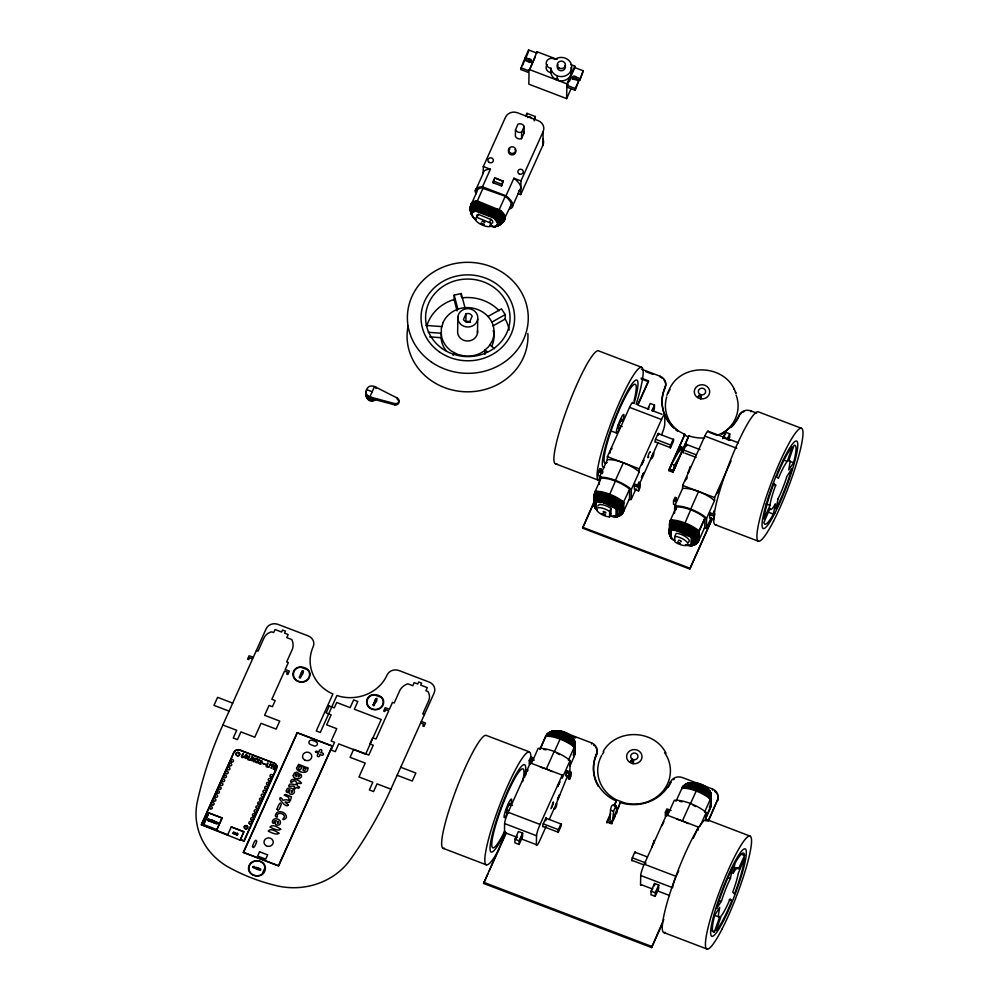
<?xml version="1.0" encoding="UTF-8"?>
<svg xmlns="http://www.w3.org/2000/svg" width="999" height="999" viewBox="0 0 999 999"><rect width="100%" height="100%" fill="white"/><g stroke="black" fill="none" stroke-linecap="round" stroke-linejoin="round"><path stroke-width="1.5" d="M698.513 541.146L698.638 531.693L697.14 530.469A21.491 7.905 24.2 0 0 671.74 520.766L670.167 520.829L669.655 523.938L670.167 520.829L676.373 506.943L677.946 506.905A21.528 7.917 24.2 0 1 703.396 516.608L704.944 517.844L704.77 527.297L698.888 540.397C696.765 545.641 690.247 546.815 685.426 544.842M540.422 748.8L545.741 736.238C551.423 724.337 580.431 734.665 574.288 747.901M570.017 765.758L574.138 756.58L575.149 744.043L573.751 743.006A20.979 7.717 24.2 0 0 564.06 737.462L558.703 735.414A20.979 7.717 24.2 0 0 548.951 733.541L547.589 733.528L545.729 737M705.531 819.018L710.239 808.528L711.288 795.216L710.089 791.096L705.943 788.111L695.304 783.728L689.547 782.841L686.338 783.628L682.654 786.737L675.948 801.285M377.035 398.638C363.973 409.59 361.313 379.645 375.936 387.225L397.29 398.052L397.265 399.35M366.421 397.34L366.059 390.971M367.22 398.626L366.471 393.881M368.369 399.675L368.431 396.216L367.282 395.167M369.767 400.412L369.83 396.965L374.538 386.476M371.328 400.799L371.378 397.352L368.431 396.216M372.939 400.799L372.977 398.651L371.366 398.638L394.767 404.895A3.297 3.022 1 0 0 397.914 399.775M375.911 388.524L375.936 387.225M394.767 404.895L394.792 403.608A3.297 3.022 1 0 0 397.29 398.052M446.503 351.086A26.498 24.338 1 0 1 441.233 339.435L441.308 333.254L428.284 332.292M457.08 310.864L454.108 299.575L454.195 295.117L461.251 293.531L464.972 307.717M457.917 316.608L457.667 330.632A10.002 9.178 1 0 0 467.594 341.021A10.002 9.178 1 0 0 477.497 330.657M461.201 296.503L461.251 293.531M466.009 313.811L463.461 319.48A4.72 4.346 1 0 0 469.642 321.84L472.19 316.171A4.72 4.346 1 0 0 466.009 313.811L465.871 321.715A4.72 4.346 1 0 1 470.554 322.29M477.497 333.054L477.734 319.043A10.002 9.178 1 0 0 463.986 309.34A10.002 9.178 1 0 0 461.75 325.1A10.002 9.178 1 0 0 477.734 319.043M475.287 190.959L483.191 173.389L483.316 166.558L505.494 117.233A9.091 8.342 1 0 1 517.357 112.737L538.199 120.679A9.091 8.342 1 0 1 543.131 131.593L542.894 145.255L520.716 194.58L517.894 193.506M484.99 354.42L485.064 349.962L487.5 351.873M493.144 182.78L494.705 177.585L503.096 181.294L501.548 185.976L493.144 182.78L493.868 179.945M662.487 923.401L651.623 947.564L483.591 883.441L505.993 832.529M501.548 185.976L503.109 180.794M509.153 330.045A42.22 38.774 1 0 0 506.493 321.516L505.169 319.056L505.244 314.598L501.473 308.878L487.949 316.483M515.484 129.77L515.372 136.239A4.72 4.346 1 0 0 521.553 138.599L524.1 132.929L524.213 126.461A4.72 4.346 1 0 0 518.044 124.101L515.484 129.77A4.72 4.346 1 0 0 521.665 132.13L521.553 138.599M517.519 837.462L504.458 832.479L504.607 823.563A9.091 1.324 -69.1 0 1 508.141 812.262L530.319 762.936L562.25 775.124L562.2 778.146L570.092 760.576A23.352 8.591 24.2 0 0 538.174 748.388L531.48 763.261M557.155 59.416L537.05 51.723L537.025 53.159L528.621 49.95L525.162 57.655L529.445 59.078A1.823 1.673 1 0 1 531.356 61.376A1.823 1.673 1 0 1 528.234 61.751L524.113 59.965L520.616 69.468L529.02 72.677L528.821 84.178L566.633 98.614L570.916 89.061M520.716 194.58L520.954 180.919L543.131 131.593M531.456 62.325A1.823 1.673 1 0 0 529.408 60.877L525.124 59.453L525.162 57.655M526.91 115.122L526.948 113.324L535.339 116.533L534.153 120.904M528.596 51.748L528.621 49.95M514.96 839.222L514.897 842.819L519.093 844.43L522.564 836.712L522.627 833.129L518.431 831.518L514.96 839.222L519.155 840.833L519.093 844.43M529.07 60.964L529.108 59.166M520.654 67.682L529.058 70.879L537.05 51.723M533.591 758.029L530.794 756.955L529.27 760.351L529.208 763.935L530.382 764.385M530.407 763.186L531.281 758.94L534.303 760.102M530.794 756.955L530.756 759.352A60.44 8.766 -69.1 0 0 512.612 775.236A60.44 8.766 -69.1 0 0 485.914 850.599A60.44 8.766 -69.1 0 0 498.663 850.049M531.218 762.537L531.281 758.94M520.417 838.573L536.376 844.667L536.538 835.751A9.091 1.324 -69.1 0 1 540.059 824.45L562.25 775.124M568.056 84.378L566.833 87.113L575.237 90.322L575.262 88.524L566.858 85.315L566.883 83.879L558.079 80.469L558.104 79.033L556.418 78.397L556.393 79.833A10.452 9.603 1 0 1 550.849 72.565L550.924 68.244L549.55 67.944A5.457 5.007 1 0 1 546.578 61.401A5.457 5.007 1 0 1 553.708 58.704L554.907 59.391A10.452 9.603 1 0 1 570.554 62.587A10.452 9.603 1 0 1 564.447 76.174A10.452 9.603 1 0 1 550.924 68.244M557.255 78.746L557.305 75.874M566.633 98.614L566.833 87.113M570.953 70.692L570.841 75M566.858 85.315L574.837 67.582L574.862 66.146L571.066 64.723M574.837 67.582L583.229 70.792L579.732 80.295L575.786 78.796L575.649 76.723A1.823 1.673 1 0 0 572.527 77.085A1.823 1.673 1 0 0 574.45 79.383L578.733 80.807L575.237 90.322M569.193 777.035L566.171 775.873L566.233 772.289L566.92 770.741L571.128 772.352L571.066 775.936L569.53 779.332L568.356 778.883L569.255 773.438L566.233 772.289M566.92 770.741L566.171 775.873M579.732 80.295L583.229 70.792M569.53 779.332L569.592 775.736L571.128 772.352M570.092 760.576L569.917 770.641L568.706 773.338M573.926 741.945C573.713 734.964 555.432 728.458 549.462 732.617L550.499 732.092A19.893 7.318 24.2 0 1 559.74 733.865L564.835 735.801A19.893 7.318 24.2 0 1 574.013 741.071L575.049 741.795L574.138 756.58M573.151 755.069L574.7 754.994L574.987 753.308L575.149 742.532L573.988 741.683A20.317 7.48 24.2 0 0 564.597 736.313L559.403 734.327A20.317 7.48 24.2 0 0 549.949 732.517L548.826 732.479L547.539 734.265M712.162 519.28L689.785 569.043L582.579 528.134L594.742 500.249M597.464 510.202C592.132 507.717 593.668 497.065 595.204 491.321L601.098 478.209L602.672 478.171A21.528 7.917 24.2 0 1 628.109 487.887L629.657 489.123L629.495 498.563L622.802 513.111L617.569 516.758L615.946 517.007L616.795 516.77L616.907 508.778L606.006 502.834L595.504 500.599L594.318 495.467L595.629 495.342A20.692 7.617 24.2 0 1 605.244 497.19L610.539 499.213A20.692 7.617 24.2 0 1 620.092 504.682L621.316 505.769L621.166 514.935M591.558 744.043L591.583 742.894L561.338 731.343A9.091 8.342 1 0 0 553.309 731.817M595.054 499.999L594.23 504.732L595.791 509.315L595.529 496.216L596.778 491.271A21.528 7.917 24.2 0 1 622.227 500.986L623.763 502.222L623.601 511.675M600.923 472.614L600.986 469.018L599.812 468.568L598.289 471.965L598.226 475.561L601.023 476.623M599.3 484.453L599.425 477.272L607.33 459.69L607.38 456.68L629.557 407.342A9.091 1.324 -69.1 0 1 632.966 403.234M599.762 470.966L599.812 468.568M594.53 777.347A39.985 36.726 1 0 1 596.49 754.957L596.515 753.808A9.091 8.342 1 0 0 591.583 742.894M609.64 511.55L608.641 510.839A8.729 3.209 24.2 0 0 596.49 509.203A8.729 3.209 24.2 0 0 608.528 516.808L609.54 516.87L609.64 511.55L611.026 508.466L610.027 507.754A8.729 3.209 24.2 0 0 597.877 506.118M609.54 516.87L610.938 513.786L611.026 508.466M622.227 500.986L616.083 509.09L615.946 517.007L619.917 514.91M596.515 753.808A39.985 36.726 1 0 0 613.536 799.687L616.271 800.936L614.373 806.268M620.279 803.621L620.304 802.472L623.189 803.371A39.985 36.726 1 0 0 670.454 782.017A9.091 8.342 1 0 1 682.317 777.522L712.562 789.06A9.091 8.342 1 0 1 717.494 799.974L708.528 821.028M628.995 499.575A23.352 8.591 24.2 0 0 631.168 499.512L631.343 489.448L639.248 471.878L639.298 468.856L661.488 419.53A9.091 1.324 -69.1 0 1 664.884 415.422L664.735 424.338A9.091 1.324 -69.1 0 1 661.663 434.602M634.415 485.751L634.353 489.348L638.548 490.946L640.072 487.562L640.134 483.966L638.96 483.516L638.124 485.364L635.102 484.203L634.415 485.751L638.611 487.35L638.548 490.946M638.199 404.445L648.426 381.693L648.451 380.831L641.208 378.072M652.172 888.86L640.559 884.427L640.721 875.511A9.091 1.324 -69.1 0 1 644.243 864.21L666.433 814.884L698.351 827.072L698.301 830.094M647.939 408.616L650.249 403.484L654.445 405.082L654.382 408.678L653.221 411.251M651.061 891.17L650.998 894.767L655.207 896.365L658.666 888.66L658.728 885.064L654.532 883.466L651.061 891.17L655.269 892.769L655.207 896.365M660.127 377.123L660.139 376.261L641.42 369.118M651.623 947.564L663.786 919.405M654.495 885.863L654.532 883.466M663.423 411.6A39.985 36.726 1 0 1 665.059 388.037L665.084 387.175A9.091 8.342 1 0 0 660.139 376.261M704.72 437.937A39.985 36.726 1 0 1 691.758 436.75L688.873 435.851L672.901 472.177L668.868 470.641L668.88 469.78L684.839 434.303L682.105 433.067A39.985 36.726 1 0 1 665.084 387.175M695.192 543.631L696.44 543.656L696.628 535.052L695.366 533.416A20.692 7.617 24.2 0 0 685.814 527.947L680.519 525.924A20.692 7.617 24.2 0 0 670.903 524.075L669.592 524.188C671.952 529.795 667.444 538.149 674.787 540.471C667.22 538.161 669.655 528.995 669.642 523.326L671.041 523.214A20.991 7.73 24.2 0 1 680.806 525.087L686.163 527.147A20.991 7.73 24.2 0 1 695.866 532.692L697.202 533.841L697.077 542.37L697.04 543.106L695.679 543.094M671.103 810.501L666.895 808.903L665.371 812.287L665.309 815.883L666.483 816.333L667.382 810.888L669.405 811.663M670.429 523.451L670.479 520.042L672.052 520.004A21.528 7.917 24.2 0 1 697.502 529.72L699.05 530.944L698.888 540.397M669.43 533.354L669.792 530.257L669.605 534.265L671.066 538.036L670.816 524.95L672.052 520.004M672.901 472.177L688.873 435.851M667.32 814.485L667.382 810.888M676.198 501.348L676.261 497.752L675.087 497.302L673.563 500.686L673.501 504.283L676.298 505.357M674.575 513.186L674.7 505.993L682.604 488.424L682.654 485.402L704.832 436.076A9.091 1.324 -69.1 0 1 708.241 431.968M668.119 787.474A39.985 36.726 1 0 0 670.429 783.166L670.454 782.017M674.837 536.438L674.737 541.745L675.749 542.457A8.729 3.209 24.2 0 0 687.899 544.093A8.729 3.209 24.2 0 0 675.848 536.488L674.837 536.438L676.223 533.354L677.235 533.404A8.729 3.209 24.2 0 1 686.962 537.662A8.729 3.209 24.2 0 1 688.174 542.32M676.323 509.64L676.373 506.943M684.839 434.303L672.702 462.125M689.785 569.043L712.175 518.419M704.919 518.618L699.025 531.718C692.694 545.129 681.281 528.446 671.253 530.119C673.875 527.834 683.903 532.554 688.111 534.777C697.464 535.676 689.123 557.242 691.37 537.824L697.502 529.72M704.27 528.309A23.352 8.591 24.2 0 0 706.443 528.246L706.63 518.181L714.522 500.611L714.585 497.589L731.056 460.951M714.235 512.237L713.411 514.098L710.376 512.937L709.69 514.485L709.627 518.069L713.823 519.68M710.339 515.334L710.376 512.937M706.056 821.141L706.206 812.512A23.352 8.591 24.2 0 0 674.275 800.336L667.594 815.196M713.848 518.481L714.909 513.823M714.297 513.686L714.347 510.676L713.136 513.374M712.537 790.209L712.562 789.06M725.486 434.602L725.524 432.205L729.72 433.816L729.657 437.412L728.508 439.972M731.256 427.297A39.985 36.726 1 0 0 738.998 416.258L739.01 415.397A9.091 8.342 1 0 1 750.886 410.889L756.643 413.099M750.861 411.763L750.886 410.889M546.515 735.564L546.553 734.789L548.051 734.777A21.404 7.88 24.2 0 1 573.351 744.43L574.825 746.378M698.076 541.845L698.239 532.442L704.944 517.844M594.155 504.62L594.517 501.535M710.401 799.849L710.963 797.539L709.452 796.378A21.404 7.88 24.2 0 0 684.165 786.725L682.654 786.737L681.83 788.948L681.842 788.174L683.416 788.136A21.528 7.917 24.2 0 1 708.865 797.851L710.414 799.075L704.52 812.187M623.751 502.984C618.518 514.897 609.865 503.696 601.735 502.285L601.76 501.473M677.01 531.018L677.047 530.207M307.53 767.594C309.89 775.062 296.616 772.614 296.578 767.969M547.002 734.902L547.04 734.128L548.488 734.14A21.241 7.817 24.2 0 1 561.076 736.987A21.204 7.805 24.2 0 1 573.576 743.706L574.999 745.579M622.302 513.773L622.464 504.42L629.657 489.123M669.58 531.818L669.617 531.056M710.938 798.313L711.288 795.216L710.002 794.28A20.679 7.617 24.2 0 0 700.449 788.81L695.154 786.787A20.679 7.617 24.2 0 0 685.539 784.952L684.24 785.614L684.877 785.064M575.112 744.779L575.187 743.281L573.888 742.332A20.679 7.617 24.2 0 0 564.335 736.862L559.053 734.852A20.679 7.617 24.2 0 0 549.438 733.004L548.139 733.666M574.887 750.286L574.987 753.308L573.576 753.408M710.239 808.528L710.826 801.435L711.113 803.833M574.413 755.793L574.612 746.365L573.076 745.167A21.491 7.905 24.2 0 0 547.664 735.464L546.141 735.514L546.091 736.275M710.526 807.741L710.714 798.313L709.178 797.102A21.491 7.905 24.2 0 0 683.766 787.412L682.242 787.449L682.205 788.211M669.48 532.592L669.517 531.855M594.23 504.732L595.367 506.218M669.467 534.103L669.505 533.466M711.113 797.527L711.263 794.467L710.089 793.631A20.317 7.48 24.2 0 0 700.699 788.261L695.504 786.275A20.317 7.48 24.2 0 0 686.063 784.465L684.927 784.427M711.226 795.117C708.915 786.101 693.543 780.856 685.564 784.565L686.6 784.028A19.893 7.318 24.2 0 1 695.853 785.813L700.936 787.749A19.893 7.318 24.2 0 1 710.127 793.006L711.163 793.743L710.976 806.106M575.149 743.98L573.876 739.422A18.294 6.731 24.2 0 0 565.409 734.59L560.726 732.804A18.294 6.731 24.2 0 0 552.235 731.181L551.735 731.418M574.625 740.796L573.975 739.934A18.881 6.943 24.2 0 0 565.234 734.939L560.414 733.104A18.881 6.943 24.2 0 0 551.635 731.418L547.315 736.188L545.741 736.238L539.847 749.337M574.862 741.583L574.025 740.484A19.418 7.143 24.2 0 0 565.047 735.351L560.077 733.453A19.418 7.143 24.2 0 0 551.061 731.718L550.187 732.167M710.439 791.982L709.977 791.37A18.294 6.731 24.2 0 0 701.51 786.538L696.84 784.752A18.294 6.731 24.2 0 0 688.336 783.116L687.836 783.366M710.726 792.744L710.077 791.882A18.881 6.943 24.2 0 0 701.348 786.887L696.515 785.039A18.881 6.943 24.2 0 0 687.737 783.366L687.05 783.703M671.066 538.036L670.641 534.952M276.86 766.995L243.993 840.896L240.472 839.547L243.956 831.68L231.318 826.847L227.447 835.301M218.356 822.701L216.87 824.075L217.058 822.127L217.407 823.051M611.937 823.85L609.253 822.826C611.625 822.314 607.579 799.937 616.058 805.756L616.92 813.049M612.524 821.69L613.648 810.851L616.058 805.756M686.288 784.103L687.162 783.666A19.418 7.143 24.2 0 1 696.191 785.401L701.148 787.287A19.418 7.143 24.2 0 1 710.114 792.432L710.988 793.031L710.801 806.942L709.265 807.017M553.458 802.771L553.334 801.985L550.911 808.765M650.474 452.11C649.949 449.363 646.141 460.889 648.763 456.905M681.555 448.326L681.355 446.99L671.203 464.66L669.742 469.405L673.239 470.267L675.699 466.62M770.042 505.394L770.217 503.758A26.498 3.846 -69.1 0 1 775.037 486.925L775.711 485.164L773.925 483.341L772.14 488.211A42.22 6.119 -69.1 0 0 764.01 518.081L763.948 518.931L770.042 505.394L766.133 503.896M272.49 821.453L272.602 822.901L273.664 823.376L274.787 820.716L276.286 820.691C272.14 825.424 280.407 827.085 280.507 822.489C280.719 818.531 272.715 816.895 272.465 821.69M286.326 790.908C286.638 786.413 292.894 787.549 294.33 790.584C295.779 795.828 285.776 795.529 290.147 789.859L288.649 789.884L287.525 792.544L286.476 792.082L286.338 790.721M296.566 768.106L298.664 764.335L308.017 768.056M240.272 840.359L240.422 839.709L244.093 841.121L276.686 768.643L276.698 765.921A4.508 4.146 1 0 0 274.051 763.149L238.773 749.837A4.508 4.133 1 0 0 235.926 750.361L234.003 752.372L201.486 824.674L227.697 834.677M594.343 502.322L594.193 503.858M574.15 755.818L574.974 752.697M633.166 763.661L633.778 759.715A3.659 3.359 1 0 0 637.899 755.694A3.659 3.359 1 0 0 632.33 753.571A3.659 3.359 1 0 0 632.155 759.103L629.745 762.362A7.73 7.093 1 0 1 630.107 750.686A7.73 7.093 1 0 1 641.87 755.169A7.73 7.093 1 0 1 633.166 763.661L630.369 762.724L632.33 759.215L633.553 759.677L632.442 763.523M700.836 398.826L701.448 394.88A3.659 3.359 1 0 0 705.581 390.859A3.659 3.359 1 0 0 699.999 388.736A3.659 3.359 1 0 0 699.837 394.268L697.427 397.527A7.73 7.093 1 0 1 697.789 385.851A7.73 7.093 1 0 1 709.54 390.334A7.73 7.093 1 0 1 700.836 398.826L698.039 397.889L700.012 394.368L701.236 394.842L700.124 398.688M603.858 502.909L603.983 502.122M679.145 531.643L679.27 530.856M489.66 225.162C496.678 231.119 502.247 220.754 494.293 217.432L475.512 210.302L472.065 211.638L471.965 215.01L470.454 208.404A20.33 7.48 24.2 0 1 474.675 205.956L498.064 214.872A20.317 7.48 24.2 0 1 502.147 220.492L502.097 222.715A20.317 7.48 24.2 0 1 499.413 224.837M470.342 210.29L470.554 209.228M470.504 211.089L470.716 210.04M471.803 214.136L472.465 212.412L475.574 211.114L494.08 218.169L497.539 222.902L497.04 225.499L493.931 226.798L496.003 226.398A18.881 6.943 24.2 0 0 499.95 224.001L499.999 221.94A18.881 6.943 24.2 0 0 496.178 216.708L474.875 208.579A18.906 6.956 24.2 0 0 470.916 210.839L470.879 212.899A18.906 6.956 24.2 0 0 473.276 216.746M470.254 209.478L470.467 206.756A20.991 7.73 24.2 0 1 474.837 204.233L499.15 213.511A20.979 7.717 24.2 0 1 503.371 219.305L503.334 221.603A20.979 7.717 24.2 0 1 500.549 223.788M773.388 514.085L775.386 503.883L774.725 505.069A26.498 3.846 -69.1 0 1 770.129 509.178L769.992 508.266L763.935 522.44A42.22 6.119 -69.1 0 0 771.628 517.132L773.388 514.085L768.181 512.1M730.419 878.421L732.404 868.243L730.881 871.315A42.22 6.119 -69.1 0 0 717.319 906.056L716.545 908.615L721.478 901.036A26.498 3.846 -69.1 0 1 728.671 882.067L730.419 878.421L727.821 877.422M525.936 773.763L525.911 774.837M527.722 770.841L527.734 769.754L527.11 770.666M515.946 838.336L515.934 839.197M611.7 449.163L611.825 448.114L611.101 448.976M690.321 468.032L690.346 466.583L687.787 473.326M654.133 841.895L654.158 840.459L651.947 847.052M679.595 451.573L680.506 448.014L683.191 449.038M793.568 462.724L793.73 462.1A42.22 6.119 -69.1 0 0 794.03 445.404L788.898 460.102L789.747 460.352L790.047 462.287L788.735 469.93L793.568 462.724L788.361 460.739M685.202 480.819L687.137 477.035M724.337 437.162L724.562 435.851L723.776 437M662.037 825.711L663.848 821.702M497.702 223.764L503.533 220.517A21.528 7.917 24.2 0 0 500.849 210.589L477.285 200.924L475.774 201.024L474.837 204.233L475.574 211.114L479.07 201.611M500.849 210.589L498.064 214.872L494.08 218.169L497.577 208.666M516.083 837.874L516.895 835.863M552.797 805.082L553.084 804.207M686.6 479.133L686.812 478.484M613.548 820.054L613.886 819.08M653.621 843.556L653.908 842.681M652.185 889.809L652.784 888.248M787.324 461.363L792.257 446.853L791.533 447.639A42.22 6.119 -69.1 0 0 778.121 472.877L776.585 476.598L778.358 478.421L780.119 474.288A26.498 3.846 -69.1 0 1 787.212 461.463L783.416 459.865M719.53 917.219L718.681 916.97L718.393 915.022L719.692 907.392L714.697 915.209A42.22 6.119 -69.1 0 0 714.397 931.905L719.53 917.219L714.322 915.221M594.48 502.31L595.042 500.761M605.744 503.546L615.421 481.056M681.018 532.28L690.696 509.79M666.907 395.267L668.331 391.483M648.076 409.303L648.913 407.455M652.272 410.914L653.408 408.703L652.884 411.089M526.323 772.527L526.848 771.228M728.159 439.822L728.771 437.45L727.759 439.11M670.167 521.565L670.466 520.816M510.439 206.731A21.528 7.917 24.2 0 0 506.743 197.49L505.257 196.254L481.668 187.912A21.528 7.917 24.2 0 0 476.973 191.608L470.779 205.469L470.429 209.053A20.991 7.73 24.2 0 0 470.966 210.389M731.842 900.723L730.306 904.432A42.22 6.119 -69.1 0 1 716.907 929.682L716.171 930.456L721.216 915.846A26.498 3.846 -69.1 0 0 728.308 903.034L730.069 898.9L731.842 900.723L729.233 899.724M568.406 760.239L574.3 747.14L572.752 745.903C574.75 744.567 573.164 736.713 574.338 740.034M708.865 797.851C710.464 796.34 709.839 790.384 710.077 791.245M610.826 449.538L609.902 453.159M614.073 817.744L614.685 816.295M614.26 818.081L615.072 816.283M608.204 504.57L608.503 503.858M683.478 533.291L683.778 532.592M566.883 83.879L574.862 66.146M222.852 725.012L266.096 628.858A9.091 8.342 1 0 1 277.972 624.363L308.216 635.901A9.091 8.342 1 0 1 313.149 646.815A39.985 36.726 1 0 0 330.169 692.707L332.904 693.943L316.258 730.943L320.292 732.479L336.938 695.479L339.822 696.39A39.985 36.726 1 0 0 387.075 675.037A9.091 8.342 1 0 1 398.951 670.529L429.195 682.08A9.091 8.342 1 0 1 434.128 692.981L390.884 789.148A462.087 424.413 1 0 1 350.312 859.664A67.92 62.375 1 0 1 276.586 885.701A182.805 167.894 1 0 1 229.545 867.744A67.92 62.375 1 0 1 197.402 801.298A462.087 424.413 1 0 1 222.852 725.012L236.713 730.306L233.254 738.011L237.45 739.61L240.921 731.905L254.782 737.2L261.026 723.326L276.149 729.095L279.745 721.078L264.623 715.309L269.068 705.444L272.427 706.73L275.2 700.561L271.84 699.275L284.515 671.066L287.55 672.227L286.713 674.075L287.887 674.525L289.41 671.128L285.214 669.53L288.336 662.587L286.651 661.95L292.545 648.851A14.885 13.674 1 0 0 291.808 639.535L286.775 637.612L288.162 634.527L284.578 633.166L285.477 631.156L282.505 630.032L281.606 632.03L275.05 629.532L273.664 632.617L271.653 631.843A11.364 10.44 1 0 0 263.986 637.949L258.092 651.048L256.406 650.411M522.352 65.622L524.088 61.763M525.124 59.453L528.021 53.034M529.058 70.879L535.189 57.243M476.073 193.806A23.352 8.591 24.2 0 1 482.467 186.825L490.372 169.256L483.316 166.558M483.179 187.824L476.648 202.51L475.574 211.114M203.746 824.45L208.878 813.049L221.99 818.044L216.858 829.457M477.197 217.507L490.384 222.977A8.729 3.209 24.2 0 1 483.304 225.487A8.729 3.209 24.2 0 1 476.411 217.645L478.583 214.423L491.77 219.892A8.729 3.209 24.2 0 1 490.409 223.576M525.786 115.896L526.948 113.324M521.665 132.13L524.213 126.461M534.19 119.106L535.339 116.533M489.61 222.253L490.996 219.168M505.257 196.254L498.626 210.901L494.08 218.169M509.602 208.953A23.352 8.591 24.2 0 0 505.993 195.804L513.898 178.234L520.954 180.919M511.251 204.683L503.533 220.517M512.924 205.332L520.829 187.75M569.28 81.656L571.128 77.56M453.084 355.332L454.295 352.622M575.262 88.524L578.733 80.807M600.986 469.018L600.149 470.866L603.171 472.028M637.574 404.995L648.451 380.831M582.579 528.134L594.717 501.123M615.434 480.344L623.339 462.762M652.135 410.214L654.445 405.082M655.519 439.273L658.066 433.603L673.189 439.373A4.72 0.687 -69.1 0 1 673.139 442.02L670.591 447.689L655.469 441.908A4.72 0.687 -69.1 0 1 655.519 439.273L670.641 445.042A4.72 0.687 -69.1 0 0 670.591 447.689M631.168 499.512L636.038 488.698M637.25 486.001L639.073 481.943M639.66 483.553L658.029 442.682M638.611 487.35L640.134 483.966M670.641 445.042L673.189 439.373M668.868 470.641L670.779 466.383M483.591 883.441L488.061 873.488M489.348 870.641L505.969 833.678M683.703 452.684A4.72 0.687 -69.1 0 1 683.753 450.049L686.301 444.38L700.049 449.625M546.291 769.03L554.183 751.46M554.17 752.185L560.739 737.649L563.798 733.278M519.155 840.833L522.627 833.129M676.261 497.752L675.436 499.6L677.447 500.374M568.955 736.937L569.88 734.889L568.881 734.165A8.729 3.209 24.2 0 0 557.017 731.755M542.919 826.735A4.72 0.687 -69.1 0 1 543.244 823.838L545.791 818.169L560.926 823.95A4.72 0.687 -69.1 0 1 560.876 826.585L558.329 832.254L543.206 826.485M567.494 776.048L555.631 805.319M546.116 826.46L539.785 840.559A9.091 1.324 -69.1 0 1 536.376 844.667M549.288 819.417L554.358 808.141M690.709 509.065L698.613 491.496M722.639 438.636L725.524 432.205M727.409 438.948L729.72 433.816M558.329 832.254A4.72 0.687 -69.1 0 1 558.366 829.62L560.926 823.95M706.443 528.246L711.313 517.432M610.626 813.498L606.855 821.865L610.889 823.401L620.304 802.472M614.385 805.119L616.271 800.936M606.843 823.014L610.601 814.647M611.5 823.164L619.03 806.418M631.98 860.726A4.72 0.687 -69.1 0 1 632.305 857.829L634.852 852.159L647.227 856.88M694.979 785.039L695.903 782.979L696.915 783.041A8.729 3.209 24.2 0 1 708.965 790.646M682.392 820.978L690.297 803.408M690.284 804.12L696.852 789.597L699.899 785.214M655.269 892.769L658.728 885.064M678.708 870.753L676.173 876.398L644.243 864.21M693.281 838.348L698.351 827.072M700.124 826.036L706.206 812.512M705.544 818.243L711.088 805.256M707.904 821.303L717.494 799.974M744.53 855.506L738.436 869.043L738.298 868.131A26.498 3.846 -69.1 0 0 733.703 872.239L733.041 873.426L735.039 863.236L736.8 860.189A42.22 6.119 -69.1 0 1 744.492 854.869L744.53 855.506L740.621 854.02M682.354 451.461L682.966 450.187L679.944 449.038M551.748 807.554L552.097 806.817M683.416 788.136L686.063 784.465L689.497 782.841L688.661 783.066M623.613 510.901L621.203 514.235L617.132 516.745L610.139 516.108L614.123 516.883M698.9 539.635L695.841 543.518L691.233 545.741M682.966 450.187L674.238 465.809L673.239 470.267M668.993 390.122C680.881 361.488 726.91 363.823 735.963 393.456L735.326 392.058M688.748 472.165L688.136 473.176M615.284 815.022L615.846 814.01M610.327 505.569L610.714 504.907M685.601 534.303L685.988 533.641M603.196 751.423C616.408 728.159 654.183 729.245 666.008 753.258M474.125 218.456L472.714 216.658L475.424 219.743L475.861 219.28M470.691 210.027A19.443 7.155 24.2 0 1 474.737 207.705L496.84 216.134A19.418 7.143 24.2 0 1 500.736 221.503L500.699 223.626A19.418 7.143 24.2 0 1 496.653 225.961L495.791 226.074L496.715 225.299M687.474 545.304L691.808 545.654L695.791 544.155L695.953 535.114L694.842 534.115A20.33 7.48 24.2 0 0 685.464 528.746L680.257 526.76A20.33 7.48 24.2 0 0 670.816 524.95L669.642 525.549L671.253 530.119M497.877 225.15L495.354 226.511A18.294 6.731 24.2 0 0 499.163 224.313L499.225 222.315A18.294 6.731 24.2 0 0 495.504 217.258M491.795 322.165L505.244 314.598M493.056 325.861L505.169 319.056M494.63 218.706L495.404 218.294M551.061 731.718L553.396 730.893L552.547 731.131M495.379 219.455L496.166 219.043M496.378 220.667L497.202 220.304M616.083 509.09L621.915 505.107L622.464 504.42L621.041 503.221A21.204 7.805 24.2 0 0 595.953 493.656L594.467 493.743L594.293 506.106L595.329 506.83L595.791 509.315M691.37 537.824L697.202 533.841L698.239 532.442L696.753 531.206A21.379 7.867 24.2 0 0 671.465 521.565L669.929 521.64L669.929 522.352M497.102 221.815L497.964 221.516M454.108 299.575L451.286 300.449A42.22 38.774 1 0 0 426.71 326.211M497.539 222.902L498.414 222.64M497.514 224.763L498.339 224.563M497.04 225.499L497.864 225.337M496.291 226.086L497.077 225.949M478.583 214.423L477.797 214.56A8.729 3.209 24.2 0 0 476.948 216.87M680.893 541.883C682.679 540.958 677.072 539.06 678.758 541.058M493.931 226.798L494.667 226.686M496.016 226.261L494.38 226.723L491.283 225.512M496.253 225.724L497.277 225.587A19.893 7.318 24.2 0 0 501.423 223.202L501.473 221.029A19.893 7.318 24.2 0 0 497.452 215.522L474.7 206.83A19.918 7.33 24.2 0 0 470.541 209.216M573.389 754.257L574.862 753.496M596.778 491.271L595.204 491.321L594.368 495.204L595.766 494.493A20.991 7.73 24.2 0 1 605.519 496.366L610.889 498.414A20.991 7.73 24.2 0 1 620.579 503.958L621.94 505.731L621.753 514.373L620.404 514.36M619.392 515.397L620.516 515.422L620.704 506.868L619.567 505.394A20.33 7.48 24.2 0 0 610.189 500.012L604.982 498.026A20.33 7.48 24.2 0 0 595.529 496.216C591.932 498.501 597.902 503.858 601.735 502.285M621.678 512.437L623.226 512.412L623.388 503.721L621.865 501.735A21.491 7.905 24.2 0 0 596.465 492.032L594.892 492.095L594.692 507.492L595.392 507.967M621.291 513.124L622.802 513.111L622.964 504.42L621.478 502.485A21.379 7.867 24.2 0 0 596.191 492.832L594.642 492.907L594.455 506.818L595.329 507.417M696.141 542.494L697.577 542.507L697.752 533.816L696.315 531.955A21.204 7.805 24.2 0 0 671.228 522.377L669.742 522.465L669.567 534.84L670.604 535.564M618.856 515.821L619.83 515.859L620.029 507.38L619.018 506.081A19.918 7.33 24.2 0 0 609.84 500.811L604.745 498.863A19.918 7.33 24.2 0 0 595.491 497.09L594.467 497.614M694.13 544.555L695.104 544.592L695.304 536.101L694.293 534.802A19.918 7.33 24.2 0 0 685.114 529.545L680.019 527.597A19.918 7.33 24.2 0 0 670.766 525.824L669.742 526.348M693.581 544.917C695.666 544.492 695.604 537.175 693.731 535.464A19.443 7.155 24.2 0 0 684.765 530.332M484.115 222.889C486.613 222.677 481.343 219.88 482.055 221.865M609.914 513.723L610.938 513.786M425.986 325.437L441.895 326.598M429.645 336.863L441.233 337.712M604.932 513.061C608.641 513.136 601.036 509.852 603.783 512.549M550.849 72.565L549.475 72.265A5.457 5.007 1 0 1 547.215 64.585M371.378 397.352L394.792 403.608M475.636 219.543L473.763 217.919M529.083 69.443L556.393 79.833M575.824 76.998L579.77 78.496M496.091 178.621L503.096 181.294M493.181 180.981L501.585 184.191M482.467 186.825L505.993 195.804M641.595 367.282L598.413 350.799A60.44 8.766 -69.1 0 0 567.132 408.529A60.44 8.766 -69.1 0 0 556.78 463.636M801.385 428.271L758.204 411.788A60.44 8.766 -69.1 0 0 726.935 469.518A60.44 8.766 -69.1 0 0 716.583 524.625M645.729 371.628L652.934 374.375M641.183 378.933L648.426 381.693M708.004 431.181L738.473 442.807M638.773 405.457L648.925 409.328M651.823 410.439L661.987 414.31M709.69 432.517L716.945 435.289M722.752 437.5L730.007 440.272M629.557 407.342L661.488 419.53M704.832 436.076L736.763 448.264M620.641 419.318L623.388 420.367M681.355 446.99L684.265 448.076M680.993 447.315L683.678 448.339M618.094 424.987L622.215 426.561M683.753 450.049L696.116 454.77M773.101 484.178L775.711 485.164M685.077 453.209L696.078 457.405M610.739 430.819L616.433 432.992M671.503 464.098L674.525 465.247M668.88 469.78L672.914 471.316M607.38 456.68L639.298 468.856M682.654 485.402L714.585 497.589M598.289 471.965L602.484 473.563M673.563 500.686L676.36 501.76M709.69 514.485L713.885 516.083M366.471 389.548L372.177 391.72M555.494 463.798L598.688 480.282M715.296 524.787L758.478 541.258M582.592 527.272L689.797 568.181M571.391 736.35L575.711 737.999M529.32 751.847L486.138 735.364A60.44 8.766 -69.1 0 0 454.87 793.094A60.44 8.766 -69.1 0 0 444.518 848.201M706.768 819.567L749.949 836.051M424.438 714.535L422.752 713.898L428.646 700.799A11.364 10.44 1 0 0 427.922 691.483L425.899 690.709L427.285 687.624L420.729 685.127L421.628 683.129L418.656 681.992L417.757 683.99L414.173 682.629L412.787 685.714L407.754 683.791A14.885 13.674 1 0 0 400.087 689.897L394.193 702.996L392.507 702.347L389.398 709.29L385.189 707.692L383.666 711.076L384.84 711.525L385.676 709.677L388.698 710.826L376.011 739.035L372.652 737.761L369.88 743.918L373.239 745.204L368.806 755.069L353.683 749.3L350.075 757.317L365.197 763.086L358.966 776.96L372.827 782.254L369.355 789.959L373.564 791.558L377.023 783.853L390.884 789.148M529.27 760.351L530.444 760.801M568.419 775.286L569.592 775.736M665.371 812.287L666.545 812.736M253.284 657.342L249.088 655.744L247.565 659.128L248.739 659.577L249.575 657.729L252.597 658.89M421.316 721.478L425.524 723.076L424.001 726.473L422.814 726.023L423.651 724.175L420.629 723.014M610.539 810.152L613.561 811.313M733.229 867.057L737.137 868.556M609.34 822.015L612.375 823.176M508.379 803.895L512.499 805.469M232.705 703.121L217.582 697.352L213.973 705.369L229.096 711.138M400.736 767.257L415.859 773.026L412.25 781.043L397.127 775.274M505.819 809.565L508.578 810.614M543.244 823.838L558.366 829.62M632.305 857.829L646.053 863.074M508.141 812.262L540.059 824.45M505.781 812.199L508.528 813.248M632.255 860.476L643.256 864.672M718.756 900.461L721.353 901.448M504.607 823.563L536.538 835.751M640.721 875.511L672.639 887.699A9.091 1.324 -69.1 0 1 672.777 886.5M656.518 890.521L669.58 895.504M711.962 930.806L714.56 931.792M443.231 848.363L486.413 864.847M663.86 932.567L707.042 949.05M483.616 882.292L651.648 946.415M231.331 827.035L243.768 831.78L240.172 840.159L201.274 824.724L233.841 752.297A4.708 4.321 1 0 1 239.985 749.962L275.187 763.561A4.708 4.321 1 0 1 276.873 765.871L276.998 766.42M684.765 530.332L679.795 528.434A19.443 7.155 24.2 0 0 670.766 526.698C668.618 527.31 668.706 534.69 670.604 536.151M683.928 434.927L687.911 436.638M701.81 784.914L703.109 785.738M566.096 733.141L567.007 733.79M495.529 217.258L475.037 209.44A18.319 6.743 24.2 0 0 471.203 211.626L471.166 213.624A18.319 6.743 24.2 0 0 474.85 218.694L475.324 219.131M595.491 508.479L595.629 499.7A18.319 6.743 24.2 0 1 604.145 501.336L608.816 503.134A18.319 6.743 24.2 0 1 617.282 507.967M595.641 508.941L595.504 500.599L595.928 501.398M670.666 536.7C669.055 535.252 669.105 528.359 670.804 527.572A18.906 6.956 24.2 0 1 679.595 529.258L684.427 531.106A18.906 6.956 24.2 0 1 693.156 536.101L693.681 544.867L692.994 545.229A18.906 6.956 24.2 0 1 691.021 545.079M711.251 795.991L709.864 794.954A20.979 7.717 24.2 0 0 700.174 789.41L694.804 787.362A20.979 7.717 24.2 0 0 685.052 785.489L683.691 785.464L683.104 786.837L683.141 786.076L684.59 786.076A21.241 7.817 24.2 0 1 697.19 788.935A21.204 7.805 24.2 0 1 709.677 795.654L711.138 796.765M489.772 344.867L494.63 348.688M475.324 218.731L474.85 218.694M617.27 507.967L617.132 516.745A18.319 6.743 24.2 0 1 613.136 516.283M575.786 78.796L575.611 78.509A1.823 1.673 1 0 0 572.377 79.308M473.114 217.245L471.516 214.323M471.578 212.412L471.99 213.149M472.065 211.638L472.465 212.412M472.852 211.026L473.214 211.813M733.691 388.411L734.277 389.735M473.926 210.564L474.25 211.388M454.195 295.117L457.904 309.228M671.815 529.333L671.965 530.182M596.54 500.599L596.69 501.448M672.889 529.408L673.026 530.257M597.614 500.674L597.752 501.523M574.9 750.699L575.012 751.897M674.899 529.72L674.962 530.556M599.625 500.986L599.687 501.823M594.855 499.188L595.529 498.838A18.906 6.956 24.2 0 1 604.32 500.524L609.153 502.372A18.906 6.956 24.2 0 1 617.882 507.367C619.405 509.065 619.392 515.859 617.719 516.495A18.906 6.956 24.2 0 1 613.598 516.021M594.63 498.414L595.479 497.964A19.443 7.155 24.2 0 1 604.52 499.7L609.49 501.598A19.443 7.155 24.2 0 1 618.468 506.73C620.304 508.466 620.391 515.759 618.294 516.196A19.443 7.155 24.2 0 1 616.271 516.046M669.642 525.549L669.592 524.188M594.368 496.815L594.318 495.467M594.755 500.761L594.767 501.535M365.996 394.418L365.996 395.904M547.315 736.188A21.528 7.917 24.2 0 1 572.752 745.903M543.668 749.462A21.528 7.917 24.2 0 1 546.116 749.837M556.93 753.308A21.528 7.917 24.2 0 1 559.615 754.582M505.432 832.766A9.091 1.324 -69.1 0 1 504.458 832.479M545.791 818.169A4.72 0.687 -69.1 0 1 546.228 818.943M546.041 819.792A4.72 0.687 -69.1 0 1 545.754 820.816M540.372 767.132A23.352 8.591 24.2 0 1 552.197 771.64M504.782 831.006A42.22 6.119 -69.1 0 1 492.332 838.985A42.22 6.119 -69.1 0 1 513.211 781.23A42.22 6.119 -69.1 0 1 522.639 781.655M507.804 812.299A10.002 1.449 -69.1 0 1 504.208 815.521A10.002 1.449 -69.1 0 1 509.84 800.686A10.002 1.449 -69.1 0 1 510.514 805.157M509.602 804.957A4.72 0.687 -69.1 0 0 509.165 804.195L506.618 809.864A4.72 0.687 -69.1 0 0 506.568 812.499M505.219 831.867A46.778 6.781 -69.1 0 1 490.459 843.456A46.778 6.781 -69.1 0 1 513.049 779.732A46.778 6.781 -69.1 0 1 524.525 777.397M664.572 752.622A36.351 33.392 1 0 1 663.386 790.534A36.351 33.392 1 0 1 624.35 802.859L616.258 799.762A36.351 33.392 1 0 1 601.685 755.431M602.372 754.257A36.351 33.392 1 0 1 603.92 751.972M679.77 801.398A21.528 7.917 24.2 0 1 682.217 801.785M693.031 805.256A21.528 7.917 24.2 0 1 695.729 806.53M672.926 885.738A9.091 1.324 -69.1 0 1 675.711 877.434M676.473 819.08A23.352 8.591 24.2 0 1 688.299 823.588M634.852 852.159A4.72 0.687 -69.1 0 1 635.289 852.934M641.533 884.714A9.091 1.324 -69.1 0 1 640.559 884.427M665.134 932.404A60.44 8.766 -69.1 0 1 676.872 873.601A60.44 8.766 -69.1 0 1 707.679 820.379M717.856 795.778A9.091 8.342 1 0 1 717.482 801.123M714.597 791.308A9.091 8.342 1 0 1 716.283 792.844M716.945 793.755A9.091 8.342 1 0 1 717.469 794.742M596.865 749.6A9.091 8.342 1 0 1 596.49 754.957M593.618 745.129A9.091 8.342 1 0 1 594.505 745.853M595.953 747.589A9.091 8.342 1 0 1 596.49 748.563M598.226 786.325A39.985 36.726 1 0 1 597.065 784.165M596.54 783.066A39.985 36.726 1 0 1 594.855 778.508M670.429 783.166A9.091 8.342 1 0 1 670.953 782.192M673.289 779.744A9.091 8.342 1 0 1 674.275 779.145M736.101 395.017A36.351 33.392 1 0 1 721.528 433.928M676.872 430.144A36.351 33.392 1 0 1 666.72 396.853M668.144 393.044A36.351 33.392 1 0 1 670.054 389.423M688.411 545.004A18.319 6.743 24.2 0 0 692.407 545.466L692.544 536.7A18.319 6.743 24.2 0 0 684.103 531.855L679.42 530.057A18.319 6.743 24.2 0 0 670.903 528.434L670.766 537.2A18.319 6.743 24.2 0 0 672.639 538.523M682.604 488.424A23.352 8.591 24.2 0 1 714.522 500.611M674.7 505.993A23.352 8.591 24.2 0 1 706.63 518.181M686.301 444.38A4.72 0.687 -69.1 0 1 686.538 445.991M665.059 381.655A9.091 8.342 1 0 1 665.059 388.037M661.201 377.61A9.091 8.342 1 0 1 662.187 378.221M663.86 379.757A9.091 8.342 1 0 1 664.522 380.669M724.3 432.717A39.985 36.726 1 0 1 722.077 433.991M677.734 431.256A39.985 36.726 1 0 1 675.711 429.732M673.801 428.084A39.985 36.726 1 0 1 663.786 412.762M738.998 416.258A9.091 8.342 1 0 1 740.958 413.549M742.844 412.225A9.091 8.342 1 0 1 743.905 411.75M739.01 415.397A39.985 36.726 1 0 1 717.407 435.239M599.425 477.272A23.352 8.591 24.2 0 1 631.343 489.448M607.33 459.69A23.352 8.591 24.2 0 1 639.248 471.878M658.066 433.603A4.72 0.687 -69.1 0 1 658.316 435.227M607.192 462.35A42.22 6.119 -69.1 0 1 608.953 437.287A42.22 6.119 -69.1 0 1 630.169 388.736A42.22 6.119 -69.1 0 1 633.94 401.123M620.067 427.734A10.002 1.449 -69.1 0 1 616.47 430.944A10.002 1.449 -69.1 0 1 622.102 416.108A10.002 1.449 -69.1 0 1 622.789 420.579M621.94 419.767A4.72 0.687 -69.1 0 0 621.44 419.617L618.893 425.287A4.72 0.687 -69.1 0 0 618.843 427.934M621.865 420.392A4.72 0.687 -69.1 0 1 621.678 421.241M604.532 467.382A46.778 6.781 -69.1 0 1 609.54 433.254A46.778 6.781 -69.1 0 1 632.979 382.642A46.778 6.781 -69.1 0 1 634.09 403.571M599.974 480.119A60.44 8.766 -69.1 0 1 607.255 433.591A60.44 8.766 -69.1 0 1 638.061 369.155A60.44 8.766 -69.1 0 1 636.138 404.433M570.866 67.67A10.452 9.603 1 0 1 571.178 74.226L571.203 72.79L570.491 75.774A10.452 9.603 1 0 1 558.079 80.469M565.059 65.584A4.096 3.759 1 0 1 560.764 70.729A4.096 3.759 1 0 1 558.041 64.723M461.938 297.839A42.22 38.774 1 0 1 499.213 310.776M493.256 330.657A26.498 24.338 1 0 1 491.995 345.654M527.859 333.479A60.44 55.507 1 0 1 463.636 391.695A60.44 55.507 1 0 1 408.067 326.099M501.048 223.189A21.241 7.817 24.2 0 0 499.625 212.787L475 203.396A21.204 7.805 24.2 0 0 471.078 209.615M501.51 222.552A21.404 7.88 24.2 0 0 500.074 212.063L475.212 202.572A21.379 7.867 24.2 0 0 471.253 208.841M499.999 224.338A20.679 7.617 24.2 0 0 502.734 222.178L502.784 219.917A20.679 7.617 24.2 0 0 498.613 214.211L474.737 205.095A20.692 7.617 24.2 0 0 470.417 207.567L470.654 212.163A19.443 7.155 24.2 0 0 471.978 214.723M501.923 221.865A21.491 7.905 24.2 0 0 500.487 211.326L475.462 201.786A21.491 7.905 24.2 0 0 470.954 206.706M471.078 204.708A21.528 7.917 24.2 0 1 475.774 201.024M470.916 211.151A20.692 7.617 24.2 0 1 470.379 209.84M470.929 211.913A20.33 7.48 24.2 0 1 470.404 210.614M471.853 214.023A19.918 7.33 24.2 0 1 470.504 211.401M542.882 138.873A9.091 8.342 1 0 1 542.894 145.255M514.997 149.513A3.634 3.334 1 0 1 514.335 154.196A3.634 3.334 1 0 1 509.228 153.571A3.634 3.334 1 0 1 509.902 148.888M483.191 173.389A23.352 8.591 24.2 0 1 490.372 169.256M523.488 131.955A4.72 4.346 1 0 1 524.1 132.929M519.967 189.972A23.352 8.591 24.2 0 1 518.918 190.784M513.898 178.234A23.352 8.591 24.2 0 1 520.604 188.948M527.672 117.57A2.185 1.998 1 0 1 531.568 118.531M293.019 674.225C292.769 682.891 306.268 685.152 309.39 677.31C313.923 666.445 293.182 662.362 293.019 674.225M366.67 701.86C366.421 710.551 379.995 712.774 383.067 704.882C387.5 693.943 366.82 690.059 366.67 701.86M265.397 867.394C265.534 881.755 243.069 876.248 249.713 864.335C253.534 858.203 264.398 860.064 265.397 867.394M212.437 820.391C210.564 824.674 215.584 820.479 212.637 820.404C210.564 824.612 210.165 818.243 212.512 820.466M214.385 822.939C211.026 822.826 216.608 820.416 214.223 821.278L213.636 822.589L214.385 822.939M234.628 834.128C236.963 833.578 236.001 832.254 234.628 834.128M293.256 775.449C292.07 778.134 298.776 779.919 300.599 777.771C303.184 776.31 299.787 771.815 299.663 775.599L298.301 776.972L298.963 773.638L296.715 772.127L294.393 772.976L293.256 775.449M243.269 852.434L278.609 865.958L332.48 746.003L297.14 732.642L243.269 852.434M288.286 804.994C286.288 808.116 281.606 801.585 279.87 799.425C279.42 795.491 282.292 798.788 282.992 800.311C289.186 798.114 293.619 803.708 285.102 802.085L288.286 804.994M258.441 763.211L260.951 764.247L259.415 763.261L261.626 762.399L262.038 760.901L259.94 760.351L261.538 761.713L258.466 763.136M259.24 759.74C258.841 760.701 256.731 764.909 255.582 761.5C259.29 763.723 255.644 760.064 258.304 759.764L256.656 758.815L259.24 759.74M243.606 757.367C237.675 759.153 246.653 748.276 242.095 756.655L243.606 757.367M249.85 759.752C243.906 761.55 252.909 750.649 248.339 759.028L249.85 759.752M262.487 763.373L265.584 764.46L262.587 763.236M268.256 766.77C262.312 768.568 271.303 757.679 266.745 766.058L268.256 766.77M271.341 764.522L272.215 765.072L271.129 768.268L272.715 765.271L273.801 765.271L271.341 764.522M275.387 767.594L274.138 767.532L273.626 768.681L275.037 769.63L273.027 768.93L274.525 765.509L276.498 766.233L274.8 766.058L274.35 767.07L275.387 767.594M252.897 866.957C254.196 870.129 255.469 864.572 252.897 866.957M255.032 867.769C256.331 870.941 257.605 865.384 255.032 867.769M259.29 869.405C260.589 872.577 261.875 867.02 259.29 869.405M284.365 795.079L288.711 797.477L289.136 800.099L290.534 800.162L291.458 796.777L285.602 794.48L284.365 795.079M315.484 751.723L318.381 753.571C315.022 756.605 320.155 758.516 320.055 754.22C323.251 757.404 325.487 752.534 320.754 752.672C324.113 749.65 318.981 747.727 319.068 752.035L316.408 751.073L315.484 751.723M278.871 833.216C277.61 835.926 269.955 831.992 268.182 831.093C270.704 827.534 276.598 831.73 278.871 833.216M280.694 829.182C279.42 831.892 271.765 827.959 269.992 827.06C272.49 823.463 278.446 827.734 280.694 829.182M299.5 787.349L298.564 788.286L296.291 787.474L294.78 789.035L294.068 788.186L294.618 786.837C292.744 784.577 286.026 788.611 289.835 784.14C292.894 783.104 296.74 787.062 296.591 782.429C293.831 777.746 291.333 784.977 290.522 781.355C290.859 780.032 292.295 779.158 293.631 779.495C295.754 777.597 306.643 785.514 298.276 783.066C296.166 785.202 297.202 785.851 299.5 787.349M207.642 820.454C210.414 822.289 208.716 815.858 207.642 820.454M236.276 834.839C239.036 836.6 237.35 830.319 236.276 834.839M744.48 858.391L744.417 859.227A42.22 6.119 -69.1 0 1 736.288 889.11L734.502 893.968L732.717 892.144L733.391 890.396A26.498 3.846 -69.1 0 0 738.211 873.563L744.48 858.391M210.602 819.717L210.427 821.553L209.103 821.116L210.602 819.717M210.302 820.067L209.802 820.604L210.302 820.067M275.599 814.647C274.188 816.645 278.159 818.568 277.322 815.821A2.46 2.26 1 0 1 278.271 813.723L279.795 813.373A5.445 4.995 1 0 1 283.604 814.834L284.403 816.058A2.46 2.26 1 0 1 283.466 818.169C280.744 821.453 288.099 818.805 286.176 815.659C284.827 811.5 277.11 809.764 275.599 814.647M520.067 840.334L521.665 836.762L520.067 840.334M554.158 809.265C556.78 809.352 558.478 796.253 554.158 809.265M557.754 786.438L559.765 781.967L557.754 786.438M557.529 799.237L559.54 794.767L557.529 799.237M641.745 464.76L643.743 460.289L641.745 464.76M641.52 477.559L643.531 473.089L641.52 477.559M651.173 458.603C653.808 458.691 655.494 445.591 651.173 458.603M656.168 892.282L657.779 888.71L656.168 892.282M717.02 493.494L719.03 489.023L717.02 493.494M203.546 824.462L216.92 829.645L222.19 817.994L208.816 812.849L203.546 824.462M216.633 822.339C215.672 826.011 213.774 820.703 216.633 822.339M233.054 833.253L234.091 833.865L234.84 832.367L233.454 833.603L233.679 831.93L233.054 833.253M244.493 756.693C246.828 762.961 249.063 750.112 244.493 756.693M778.009 498.901L776.023 509.078L777.547 505.993A42.22 6.119 -69.1 0 0 791.121 471.253L791.882 468.693L786.95 476.286A26.498 3.846 -69.1 0 1 779.757 495.242L778.009 498.901M277.997 821.34C275.824 825.561 280.157 822.477 277.997 821.34M291.858 790.521C289.685 794.729 294.031 791.658 291.858 790.521M299.325 677.06C300.037 680.381 302.297 675.112 299.325 677.06M300.212 675.099C300.911 678.433 303.172 673.151 300.212 675.099M301.973 671.178C302.672 674.512 304.932 669.243 301.973 671.178M372.989 704.682C373.688 708.016 375.949 702.747 372.989 704.682M373.863 702.734C374.575 706.056 376.835 700.786 373.863 702.734M375.624 698.813C376.336 702.147 378.596 696.877 375.624 698.813M250.449 760.114L252.148 756.88L250.449 760.114M252.048 760.726L253.546 758.703C252.959 768.194 258.042 752.659 254.358 760.589L253.659 757.492L252.048 760.726M268.856 767.132L270.554 763.898L268.856 767.132M252.46 846.528C253.758 850.486 256.531 842.294 256.78 841.295C255.469 837.349 252.697 845.541 252.46 846.528M277.01 809.315C278.309 813.261 281.081 805.069 281.331 804.083C280.02 800.137 277.247 808.316 277.01 809.315M236.076 753.458L235.951 753.895A1.911 1.761 1 0 0 238.586 755.731A1.898 1.748 1 0 0 239.36 755.169L239.735 754.332A1.911 1.761 1 0 0 236.313 753.059L236.076 753.458M244.468 826.722C245.791 833.041 250.1 823.026 244.468 826.722M443.081 322.502L441.308 328.634L441.321 334.99A26.498 24.338 1 0 0 451.486 351.136L457.48 354.32L464.16 355.969A26.498 24.338 1 0 0 483.741 351.173L488.623 346.69L492.082 341.196A26.498 24.338 1 0 0 492.045 322.565C486.163 309.927 470.167 304.508 457.405 309.34A26.498 24.338 1 0 0 443.081 322.502M481.006 223.314L483.928 224.763L481.006 223.314M602.197 513.561L605.107 515.009L602.197 513.561M677.472 542.295L680.381 543.743L677.472 542.295M208.204 819.842L208.641 820.566L208.204 819.842M208.541 819.105L208.928 819.729L208.541 819.105M215.747 821.852L216.184 822.577L215.747 821.852M301.436 672.377L300.749 673.913L302.422 674.55L303.122 673.014L301.436 672.377M236.85 834.215L237.287 834.939L236.85 834.215M237.175 833.478L237.562 834.103L237.175 833.478M297.34 732.854L243.581 852.397L278.446 865.696L332.205 746.166L297.34 732.854M259.553 851.797L257.642 856.056L265.709 859.128L267.62 854.869L259.553 851.797M295.741 774.1L295.092 775.748L296.541 776.298L297.227 774.275L295.741 774.1M299.275 766.258L298.551 769.068A1.611 1.474 1 0 0 300.349 769.754L301.998 767.294L299.275 766.258M329.245 705.968L326.124 712.899L331.156 714.822L326.661 724.849L336.738 728.696L331.193 741.021L334.553 742.307L331.081 750.012L335.289 751.623L338.748 743.905L365.634 754.17L381.231 719.492L354.345 709.228L357.817 701.523L353.621 699.912L350.149 707.629L336.713 702.497L334.278 707.891L329.245 705.968M257.555 867.681L256.868 869.217L258.541 869.867L259.24 868.318L257.555 867.681M303.684 767.931L302.997 770.104L304.52 770.916L305.994 768.818L303.684 767.931M265.047 867.494L262.038 874.2L259.59 875.424A8.117 7.455 1 0 1 248.876 868.181A8.117 7.455 1 0 1 259.915 861.425A8.117 7.455 1 0 1 264.098 864.797L265.047 867.494M375.1 699.999L374.4 701.548L376.086 702.185L376.773 700.649L375.1 699.999M244.543 826.273L244.293 826.66A1.923 1.761 1 0 0 244.28 828.009L245.342 828.945A1.923 1.761 1 0 0 246.79 828.958L247.839 827.984A1.923 1.761 1 0 0 247.827 826.648L246.778 825.698A1.923 1.761 1 0 0 245.304 825.698L244.543 826.273M246.166 755.256L245.829 755.381A3.571 3.272 1 0 0 244.942 757.354L246.403 757.916A3.571 3.272 1 0 0 247.29 755.943L246.166 755.256M300.274 667.07L297.59 667.894A8.117 7.455 1 0 0 293.931 671.728A8.117 7.455 1 0 0 301.323 681.892A8.117 7.455 1 0 0 309.178 672.065L307.829 669.817L300.274 667.07M373.926 694.705L371.241 695.529A8.117 7.455 1 0 0 367.595 699.35A8.117 7.455 1 0 0 374.975 709.515A8.117 7.455 1 0 0 382.829 699.7L381.493 697.452L373.926 694.705M315.846 741.62L312.387 740.309A2.51 2.298 1 0 0 309.116 741.545A2.51 2.298 1 0 0 310.477 744.555L313.936 745.878A2.51 2.298 1 0 0 317.207 744.63A2.51 2.298 1 0 0 315.846 741.62M722.127 928.908A60.44 8.766 -69.1 0 0 750.861 836.862A60.44 8.766 -69.1 0 0 712.487 911.887A60.44 8.766 -69.1 0 0 722.127 928.908M723.563 920.691A46.778 6.781 -69.1 0 0 745.803 849.45A46.778 6.781 -69.1 0 0 716.108 907.517A46.778 6.781 -69.1 0 0 723.563 920.691M215.309 796.952A1.386 1.274 1 0 0 217.607 796.29A1.386 1.274 1 0 0 215.821 794.792A1.386 1.274 1 0 0 215.309 796.952M254.633 811.962A1.386 1.274 1 0 0 256.918 811.288A1.386 1.274 1 0 0 255.145 809.802A1.386 1.274 1 0 0 254.633 811.962M213.561 800.861A1.386 1.274 1 0 0 215.846 800.199A1.386 1.274 1 0 0 214.073 798.713A1.386 1.274 1 0 0 213.561 800.861M256.381 808.041A1.399 1.286 1 0 0 258.679 807.379A1.399 1.286 1 0 0 256.905 805.881A1.399 1.286 1 0 0 256.381 808.041M217.058 793.031A1.399 1.286 1 0 0 219.368 792.369A1.399 1.286 1 0 0 217.582 790.871A1.399 1.286 1 0 0 217.058 793.031M218.818 789.123A1.399 1.286 1 0 0 221.129 788.461A1.399 1.286 1 0 0 219.343 786.95A1.399 1.286 1 0 0 218.818 789.123M258.142 804.12A1.399 1.286 1 0 0 260.439 803.458A1.399 1.286 1 0 0 258.666 801.96A1.399 1.286 1 0 0 258.142 804.12M220.579 785.202A1.399 1.286 1 0 0 222.889 784.54A1.399 1.286 1 0 0 221.104 783.041A1.399 1.286 1 0 0 220.579 785.202M222.34 781.293A1.399 1.286 1 0 0 224.65 780.631A1.399 1.286 1 0 0 222.864 779.12A1.399 1.286 1 0 0 222.34 781.293M259.902 800.211A1.399 1.286 1 0 0 262.2 799.55A1.399 1.286 1 0 0 260.427 798.051A1.399 1.286 1 0 0 259.902 800.211M263.761 794.63A1.399 1.286 1 0 0 261.75 794.33A1.399 1.286 1 0 0 261.376 795.941A1.399 1.286 1 0 0 263.324 796.453A1.399 1.286 1 0 0 263.761 794.63M224.101 777.372A1.399 1.286 1 0 0 226.411 776.71A1.399 1.286 1 0 0 224.625 775.212A1.399 1.286 1 0 0 224.101 777.372M263.424 792.382A1.399 1.286 1 0 0 265.722 791.72A1.399 1.286 1 0 0 263.948 790.209A1.399 1.286 1 0 0 263.424 792.382M265.185 788.461A1.399 1.286 1 0 0 267.482 787.799A1.399 1.286 1 0 0 265.709 786.3A1.399 1.286 1 0 0 265.185 788.461M225.861 773.463A1.399 1.286 1 0 0 228.172 772.789A1.399 1.286 1 0 0 226.386 771.29A1.399 1.286 1 0 0 225.861 773.463M227.622 769.542A1.399 1.286 1 0 0 229.932 768.88A1.399 1.286 1 0 0 228.147 767.382A1.399 1.286 1 0 0 227.622 769.542M266.945 784.552A1.399 1.286 1 0 0 269.243 783.89A1.399 1.286 1 0 0 267.47 782.379A1.399 1.286 1 0 0 266.945 784.552M229.383 765.621A1.399 1.286 1 0 0 231.693 764.959A1.399 1.286 1 0 0 229.907 763.461A1.399 1.286 1 0 0 229.383 765.621M268.706 780.631A1.399 1.286 1 0 0 271.004 779.969A1.399 1.286 1 0 0 269.231 778.471A1.399 1.286 1 0 0 268.706 780.631M231.144 761.713A1.399 1.286 1 0 0 233.454 761.051A1.399 1.286 1 0 0 231.668 759.552A1.399 1.286 1 0 0 231.144 761.713M270.467 776.722A1.399 1.286 1 0 0 272.764 776.061A1.399 1.286 1 0 0 270.991 774.55A1.399 1.286 1 0 0 270.467 776.722M210.04 808.691A1.386 1.274 1 0 0 212.325 808.029A1.386 1.274 1 0 0 210.552 806.543A1.386 1.274 1 0 0 210.04 808.691M249.35 823.7A1.386 1.274 1 0 0 251.636 823.039A1.386 1.274 1 0 0 249.862 821.553A1.386 1.274 1 0 0 249.35 823.7M251.111 819.779A1.386 1.274 1 0 0 253.396 819.118A1.386 1.274 1 0 0 251.636 817.632A1.386 1.274 1 0 0 251.111 819.779M211.8 804.782A1.386 1.274 1 0 0 214.086 804.12A1.386 1.274 1 0 0 212.312 802.634A1.386 1.274 1 0 0 211.8 804.782M252.872 815.871A1.386 1.274 1 0 0 255.157 815.209A1.386 1.274 1 0 0 253.396 813.723A1.386 1.274 1 0 0 252.872 815.871M239.548 753.908A1.736 1.598 1 0 0 237.163 752.647A1.736 1.598 1 0 0 236.251 753.508A1.736 1.598 1 0 0 237.612 755.694A1.736 1.598 1 0 0 239.548 753.908M304.683 760.002A4.633 4.258 1 0 0 311.8 756.605A4.633 4.258 1 0 0 305.02 752.634A4.633 4.258 1 0 0 304.683 760.002M266.134 845.728A4.633 4.258 1 0 0 273.251 842.332A4.633 4.258 1 0 0 266.471 838.361A4.633 4.258 1 0 0 266.134 845.728M773.563 521.116A60.44 8.766 -69.1 0 0 802.309 429.071A60.44 8.766 -69.1 0 0 763.935 504.108A60.44 8.766 -69.1 0 0 773.563 521.116M775.012 512.899A46.778 6.781 -69.1 0 0 797.252 441.658A46.778 6.781 -69.1 0 0 767.544 499.737A46.778 6.781 -69.1 0 0 775.012 512.899M558.841 67.832A4.096 3.759 1 0 0 565.384 65.347A4.096 3.759 1 0 0 559.752 61.376A4.096 3.759 1 0 0 558.841 67.832M442.17 348.551A42.22 38.774 1 0 0 509.69 322.952A42.22 38.774 1 0 0 451.61 281.98A42.22 38.774 1 0 0 442.17 348.551M439.41 351.873A46.778 42.957 1 0 0 514.21 323.501A46.778 42.957 1 0 0 449.862 278.109A46.778 42.957 1 0 0 439.41 351.873M431.106 361.813A60.44 55.507 1 0 0 527.759 325.162A60.44 55.507 1 0 0 444.617 266.508A60.44 55.507 1 0 0 431.106 361.813M509.927 152.76A3.634 3.334 1 0 0 515.746 150.549A3.634 3.334 1 0 0 510.739 147.015A3.634 3.334 1 0 0 509.927 152.76M488.986 162.313A2.722 2.51 1 0 0 493.344 160.664A2.722 2.51 1 0 0 489.597 158.017A2.722 2.51 1 0 0 488.986 162.313M518.893 173.726A2.722 2.51 1 0 0 523.251 172.078A2.722 2.51 1 0 0 519.505 169.43A2.722 2.51 1 0 0 518.893 173.726"/></g></svg>
